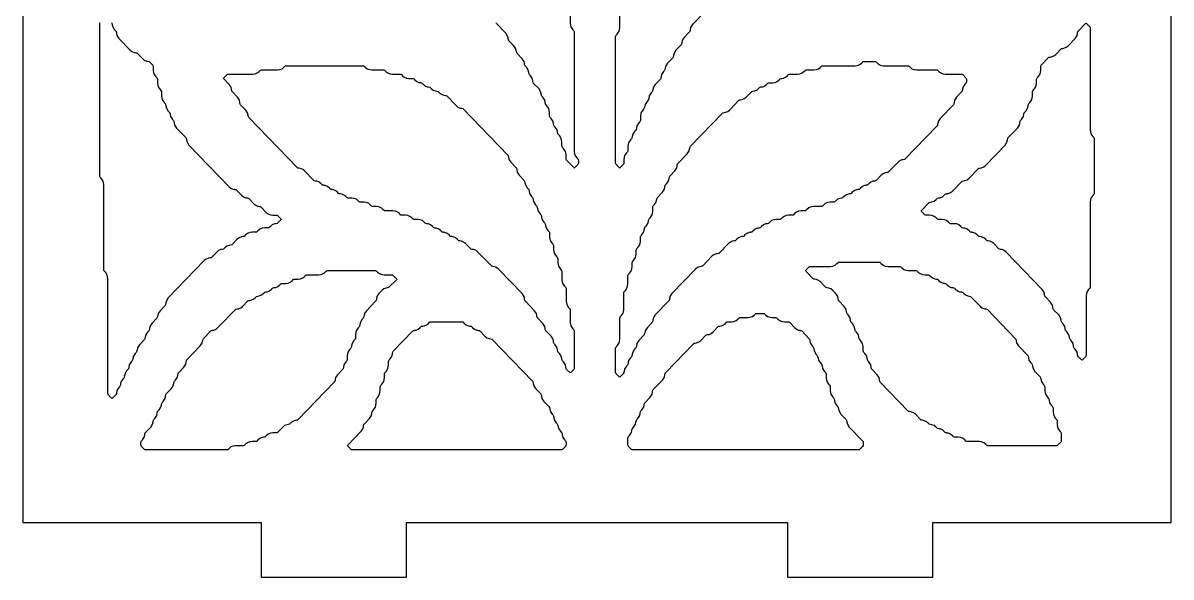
# Model space of a CAD drawing. Header units: millimetres. Extents: x 0 to 63, y 0 to 126.
# Drawn here: x 0 to 63.3, y 0 to 30.5 of the extents above; entities that cross this region are included whole.
import ezdxf

# ---------------------------------------------------------------- set-up
doc = ezdxf.new("R2010")
doc.units = ezdxf.units.MM
doc.layers.add('CUT', color=1, linetype='Continuous')

msp = doc.modelspace()

# ---------------------------------------------------------------- linework, layer by layer
at = {"layer": 'CUT'}
for points in [[(50.134, 3), (63.2679, 3), (63.2679, 123), (50.134, 123), (50.134, 126), (42.134, 126), (42.134, 123), (21.134, 123), (21.134, 126), (13.134, 126), (13.134, 123), (0, 123), (0, 3), (13.134, 3), (13.134, 0), (21.134, 0), (21.134, 3), (42.134, 3), (42.134, 0), (50.134, 0)], [(50.0096, 20.6515), (50.0092, 20.6539), (50.0904, 20.6648), (50.2131, 20.7169), (50.3178, 20.7996), (50.3745, 20.8583), (50.3996, 20.8781), (50.4644, 20.8868), (50.4641, 20.8892), (50.5453, 20.9001), (50.668, 20.9522), (50.7726, 21.0349), (50.8294, 21.0936), (50.8545, 21.1134), (50.9193, 21.1221), (50.919, 21.1245), (51.0001, 21.1354), (51.1229, 21.1875), (51.2275, 21.2701), (51.7392, 21.7995), (51.7642, 21.8193), (51.8291, 21.828), (51.8288, 21.8304), (51.9099, 21.8413), (52.0327, 21.8934), (52.1373, 21.976), (52.6489, 22.5053), (52.674, 22.5252), (52.7389, 22.5339), (52.7385, 22.5363), (52.8197, 22.5472), (52.9424, 22.5993), (53.047, 22.6819), (54.1238, 23.7958), (54.2278, 23.9559), (54.2523, 24.0816), (54.2551, 24.081), (54.273, 24.173), (54.2977, 24.2111), (54.8061, 24.737), (54.9101, 24.8971), (54.9346, 25.0227), (54.9374, 25.0222), (54.9553, 25.1141), (54.9801, 25.1523), (55.0335, 25.2076), (55.1376, 25.3677), (55.162, 25.4933), (55.1648, 25.4928), (55.1827, 25.5847), (55.2075, 25.6229), (55.261, 25.6782), (55.365, 25.8383), (55.3895, 25.9639), (55.3923, 25.9634), (55.4102, 26.0553), (55.4349, 26.0935), (55.4884, 26.1488), (55.5925, 26.3089), (55.6289, 26.4963), (55.6289, 26.7165), (55.6376, 26.7612), (55.6624, 26.7993), (55.7158, 26.8547), (55.8199, 27.0147), (55.8563, 27.2022), (55.8563, 27.4224), (55.865, 27.4671), (55.8898, 27.5052), (55.9433, 27.5605), (56.0473, 27.7206), (56.0838, 27.908), (56.0838, 28.1283), (56.0925, 28.173), (56.1173, 28.2111), (56.5154, 28.623), (56.5405, 28.6428), (56.6053, 28.6515), (56.605, 28.6539), (56.6862, 28.6648), (56.8089, 28.7169), (56.9135, 28.7996), (57.1977, 29.0936), (57.2228, 29.1134), (57.2877, 29.1221), (57.2873, 29.1245), (57.3685, 29.1354), (57.4912, 29.1875), (57.5958, 29.2701), (57.9903, 29.6782), (58.0943, 29.8383), (58.1187, 29.9639), (58.1216, 29.9634), (58.1394, 30.0553), (58.1642, 30.0935), (58.5577, 30.5005), (58.5856, 30.5214), (58.6136, 30.5005), (58.7796, 30.3288), (58.8044, 30.2906), (58.8131, 30.2459), (58.8131, 24.6139), (58.8495, 24.4265), (58.9536, 24.2664), (59.007, 24.2111), (59.0318, 24.173), (59.0405, 24.1283), (59.0405, 21.1658), (59.0318, 21.1212), (59.007, 21.083), (58.9536, 21.0277), (58.8495, 20.8676), (58.8131, 20.6802), (58.8131, 15.9894), (58.8044, 15.9447), (58.7796, 15.9065), (58.7261, 15.8512), (58.6221, 15.6911), (58.5856, 15.5037), (58.5856, 12.2246), (58.5769, 12.18), (58.5521, 12.1418), (58.3861, 11.9701), (58.3582, 11.9492), (58.3302, 11.9701), (58.1642, 12.1418), (58.1394, 12.18), (58.1216, 12.2719), (58.1187, 12.2714), (58.0943, 12.397), (57.9903, 12.5571), (57.9368, 12.6124), (57.912, 12.6506), (57.8941, 12.7425), (57.8913, 12.742), (57.8669, 12.8676), (57.7628, 13.0277), (57.7094, 13.083), (57.6846, 13.1212), (57.6667, 13.2131), (57.6639, 13.2126), (57.6394, 13.3382), (57.5354, 13.4983), (57.4819, 13.5536), (57.4571, 13.5917), (57.4392, 13.6837), (57.4364, 13.6832), (57.412, 13.8088), (57.3079, 13.9689), (57.2545, 14.0242), (57.2297, 14.0623), (57.2118, 14.1543), (57.209, 14.1537), (57.1845, 14.2794), (57.0805, 14.4395), (56.7996, 14.7301), (56.7748, 14.7682), (56.7569, 14.8602), (56.7541, 14.8596), (56.7297, 14.9853), (56.6256, 15.1453), (56.3447, 15.436), (56.3199, 15.4741), (56.302, 15.5661), (56.2992, 15.5655), (56.2748, 15.6911), (56.1707, 15.8512), (54.1842, 17.9063), (54.0796, 17.989), (53.9569, 18.041), (53.8757, 18.052), (53.8761, 18.0544), (53.8112, 18.0631), (53.7861, 18.0829), (53.5019, 18.3769), (53.3973, 18.4596), (53.2746, 18.5116), (53.1934, 18.5226), (53.1937, 18.5249), (53.1289, 18.5337), (53.1038, 18.5535), (53.047, 18.6122), (52.9424, 18.6949), (52.8197, 18.7469), (52.7385, 18.7578), (52.7389, 18.7602), (52.674, 18.769), (52.6489, 18.7888), (52.5922, 18.8475), (52.4875, 18.9302), (52.3648, 18.9822), (52.2836, 18.9931), (52.284, 18.9955), (52.2191, 19.0043), (52.194, 19.0241), (52.1373, 19.0828), (52.0327, 19.1655), (51.9099, 19.2175), (51.8288, 19.2284), (51.8291, 19.2308), (51.7642, 19.2396), (51.7392, 19.2594), (51.6824, 19.3181), (51.5778, 19.4007), (51.455, 19.4528), (51.3229, 19.4706), (51.1136, 19.4706), (51.0819, 19.4748), (51.0568, 19.4947), (51.0001, 19.5534), (50.8955, 19.636), (50.7727, 19.6881), (50.6406, 19.7059), (50.4313, 19.7059), (50.3996, 19.7101), (50.3745, 19.73), (50.3178, 19.7887), (50.2131, 19.8713), (50.0904, 19.9234), (49.9582, 19.9412), (49.7489, 19.9412), (49.7173, 19.9454), (49.6922, 19.9653), (49.5148, 20.1488), (49.4952, 20.1765), (49.5148, 20.2042), (49.9196, 20.623), (49.9447, 20.6428)], [(11.3116, 27.7059), (12.6581, 27.7059), (12.7902, 27.7237), (12.913, 27.7757), (13.0176, 27.8584), (13.0743, 27.9171), (13.0994, 27.9369), (13.1311, 27.9412), (14.0227, 27.9412), (14.1548, 27.959), (14.2776, 28.011), (14.3822, 28.0937), (14.439, 28.1524), (14.4641, 28.1722), (14.4957, 28.1765), (18.7501, 28.1765), (18.7818, 28.1722), (18.8069, 28.1524), (18.8636, 28.0937), (18.9683, 28.011), (19.091, 27.959), (19.2231, 27.9412), (19.8873, 27.9412), (19.919, 27.9369), (19.9441, 27.9171), (20.0008, 27.8584), (20.1055, 27.7757), (20.2282, 27.7237), (20.3603, 27.7059), (20.7971, 27.7059), (20.8288, 27.7016), (20.8538, 27.6818), (20.9106, 27.6231), (21.0152, 27.5404), (21.138, 27.4884), (21.2701, 27.4706), (21.4794, 27.4706), (21.5111, 27.4663), (21.5362, 27.4465), (21.5929, 27.3878), (21.6975, 27.3051), (21.8203, 27.2531), (21.9014, 27.2422), (21.9011, 27.2398), (21.966, 27.231), (21.991, 27.2112), (22.0478, 27.1525), (22.1524, 27.0698), (22.2752, 27.0178), (22.3563, 27.0069), (22.356, 27.0045), (22.4208, 26.9957), (22.4459, 26.9759), (22.5027, 26.9172), (22.6073, 26.8345), (22.73, 26.7825), (22.8112, 26.7716), (22.8109, 26.7692), (22.8757, 26.7604), (22.9008, 26.7406), (22.9576, 26.6819), (23.0622, 26.5993), (23.1849, 26.5472), (23.2661, 26.5363), (23.2657, 26.5339), (23.3306, 26.5252), (23.3557, 26.5053), (23.8673, 25.976), (23.9719, 25.8934), (24.0947, 25.8413), (24.1758, 25.8304), (24.1755, 25.828), (24.2404, 25.8193), (24.2654, 25.7995), (26.7105, 23.2699), (26.7353, 23.2318), (26.7532, 23.1398), (26.756, 23.1404), (26.7805, 23.0147), (26.8845, 22.8547), (27.1654, 22.564), (27.1902, 22.5259), (27.2081, 22.4339), (27.2109, 22.4345), (27.2353, 22.3089), (27.3394, 22.1488), (27.6203, 21.8582), (27.6451, 21.82), (27.663, 21.7281), (27.6658, 21.7286), (27.6902, 21.603), (27.7943, 21.4429), (27.8477, 21.3876), (27.8725, 21.3494), (27.8904, 21.2575), (27.8932, 21.258), (27.9177, 21.1324), (28.0217, 20.9723), (28.0752, 20.917), (28.1, 20.8788), (28.1179, 20.7869), (28.1207, 20.7874), (28.1451, 20.6618), (28.2492, 20.5017), (28.3026, 20.4464), (28.3274, 20.4083), (28.3453, 20.3163), (28.3481, 20.3168), (28.3725, 20.1912), (28.4766, 20.0311), (28.5301, 19.9758), (28.5548, 19.9377), (28.5727, 19.8457), (28.5755, 19.8463), (28.6, 19.7206), (28.704, 19.5605), (28.7575, 19.5052), (28.7823, 19.4671), (28.8002, 19.3751), (28.803, 19.3757), (28.8274, 19.25), (28.9315, 19.0899), (28.9849, 19.0346), (29.0097, 18.9965), (29.0184, 18.9518), (29.0184, 18.7316), (29.0549, 18.5442), (29.1589, 18.3841), (29.2124, 18.3288), (29.2372, 18.2906), (29.2459, 18.2459), (29.2459, 18.0257), (29.2823, 17.8383), (29.3864, 17.6782), (29.4398, 17.6229), (29.4646, 17.5847), (29.4733, 17.5401), (29.4733, 17.3198), (29.5097, 17.1324), (29.6138, 16.9723), (29.6673, 16.917), (29.692, 16.8788), (29.7007, 16.8342), (29.7007, 16.3786), (29.7372, 16.1912), (29.8412, 16.0311), (29.8947, 15.9758), (29.9195, 15.9377), (29.9282, 15.893), (29.9282, 15.2022), (29.9646, 15.0147), (30.0687, 14.8547), (30.1221, 14.7993), (30.1469, 14.7612), (30.1556, 14.7165), (30.1556, 14.0257), (30.1921, 13.8383), (30.2961, 13.6782), (30.3496, 13.6229), (30.3744, 13.5847), (30.3831, 13.5401), (30.3831, 11.5188), (30.3744, 11.4741), (30.3496, 11.436), (30.1836, 11.2642), (30.1556, 11.2433), (30.1277, 11.2642), (29.9617, 11.436), (29.9369, 11.4741), (29.919, 11.5661), (29.9162, 11.5655), (29.8917, 11.6911), (29.7877, 11.8512), (29.7342, 11.9065), (29.7094, 11.9447), (29.6915, 12.0366), (29.6887, 12.0361), (29.6643, 12.1617), (29.5602, 12.3218), (29.5068, 12.3771), (29.482, 12.4153), (29.4641, 12.5072), (29.4613, 12.5067), (29.4368, 12.6323), (29.3328, 12.7924), (29.2793, 12.8477), (29.2545, 12.8859), (29.2367, 12.9778), (29.2338, 12.9773), (29.2094, 13.1029), (29.1054, 13.263), (28.8245, 13.5536), (28.7997, 13.5917), (28.7818, 13.6837), (28.779, 13.6832), (28.7545, 13.8088), (28.6505, 13.9689), (28.3696, 14.2595), (28.3448, 14.2976), (28.3269, 14.3896), (28.3241, 14.389), (28.2996, 14.5147), (28.1956, 14.6748), (27.6873, 15.2007), (27.6625, 15.2388), (27.6446, 15.3308), (27.6418, 15.3302), (27.6173, 15.4558), (27.5133, 15.6159), (26.2091, 16.9651), (26.1045, 17.0478), (25.9817, 17.0999), (25.9006, 17.1108), (25.9009, 17.1132), (25.8361, 17.1219), (25.811, 17.1417), (25.0719, 17.9063), (24.9673, 17.989), (24.8445, 18.041), (24.7634, 18.052), (24.7637, 18.0544), (24.6989, 18.0631), (24.6738, 18.0829), (24.3896, 18.3769), (24.285, 18.4596), (24.1622, 18.5116), (24.0811, 18.5226), (24.0814, 18.5249), (24.0165, 18.5337), (23.9915, 18.5535), (23.9347, 18.6122), (23.8301, 18.6949), (23.7073, 18.7469), (23.6262, 18.7578), (23.6265, 18.7602), (23.5617, 18.769), (23.5366, 18.7888), (23.4798, 18.8475), (23.3752, 18.9302), (23.2525, 18.9822), (23.1713, 18.9931), (23.1716, 18.9955), (23.1068, 19.0043), (23.0817, 19.0241), (23.0249, 19.0828), (22.9203, 19.1655), (22.7976, 19.2175), (22.7164, 19.2284), (22.7168, 19.2308), (22.6519, 19.2396), (22.6268, 19.2594), (22.5701, 19.3181), (22.4654, 19.4007), (22.3427, 19.4528), (22.2616, 19.4637), (22.2619, 19.4661), (22.197, 19.4748), (22.1719, 19.4947), (22.1152, 19.5534), (22.0106, 19.636), (21.8878, 19.6881), (21.7557, 19.7059), (21.5464, 19.7059), (21.5147, 19.7101), (21.4896, 19.73), (21.4329, 19.7887), (21.3282, 19.8713), (21.2055, 19.9234), (21.0734, 19.9412), (20.8641, 19.9412), (20.8324, 19.9454), (20.8073, 19.9653), (20.7505, 20.024), (20.6459, 20.1066), (20.5232, 20.1587), (20.391, 20.1765), (19.9543, 20.1765), (19.9226, 20.1807), (19.8975, 20.2005), (19.8408, 20.2593), (19.7362, 20.3419), (19.6134, 20.394), (19.4813, 20.4118), (19.272, 20.4118), (19.2403, 20.416), (19.2152, 20.4358), (19.1585, 20.4946), (19.0538, 20.5772), (18.9311, 20.6293), (18.799, 20.6471), (18.5896, 20.6471), (18.558, 20.6513), (18.5329, 20.6711), (18.4761, 20.7299), (18.3715, 20.8125), (18.2488, 20.8646), (18.1166, 20.8824), (17.9073, 20.8824), (17.8757, 20.8866), (17.8506, 20.9064), (17.7938, 20.9651), (17.6892, 21.0478), (17.5665, 21.0999), (17.4853, 21.1108), (17.4856, 21.1132), (17.4208, 21.1219), (17.3957, 21.1417), (17.3389, 21.2004), (17.2343, 21.2831), (17.1116, 21.3352), (17.0304, 21.3461), (17.0308, 21.3485), (16.9659, 21.3572), (16.9408, 21.377), (16.8841, 21.4357), (16.7794, 21.5184), (16.6567, 21.5705), (16.5755, 21.5814), (16.5759, 21.5838), (16.511, 21.5925), (16.4859, 21.6123), (16.4292, 21.671), (16.3246, 21.7537), (16.2018, 21.8058), (16.1207, 21.8167), (16.121, 21.8191), (16.0561, 21.8278), (16.0311, 21.8476), (15.5194, 22.3769), (15.4148, 22.4596), (15.2921, 22.5116), (15.2109, 22.5226), (15.2112, 22.5249), (15.1464, 22.5337), (15.1213, 22.5535), (12.4488, 25.3183), (12.424, 25.3565), (12.4061, 25.4484), (12.4033, 25.4479), (12.3788, 25.5735), (12.2748, 25.7336), (11.9939, 26.0242), (11.9691, 26.0623), (11.9512, 26.1543), (11.9484, 26.1537), (11.924, 26.2794), (11.8199, 26.4395), (11.539, 26.7301), (11.5142, 26.7682), (11.4963, 26.8602), (11.4935, 26.8596), (11.4691, 26.9853), (11.365, 27.1453), (11.0774, 27.4429), (11.0579, 27.4706), (11.0774, 27.4983), (11.2548, 27.6818), (11.2799, 27.7016)], [(32.6575, 11.2835), (32.6575, 12.5989), (32.6661, 12.6435), (32.6909, 12.6817), (32.7444, 12.737), (32.8484, 12.8971), (32.8849, 13.0845), (32.8849, 14.2459), (32.8936, 14.2906), (32.9184, 14.3288), (32.9718, 14.3841), (33.0759, 14.5442), (33.1123, 14.7316), (33.1123, 15.6577), (33.121, 15.7024), (33.1458, 15.7405), (33.1993, 15.7958), (33.3033, 15.9559), (33.3398, 16.1433), (33.3398, 16.5989), (33.3485, 16.6435), (33.3733, 16.6817), (33.4267, 16.737), (33.5308, 16.8971), (33.5672, 17.0845), (33.5672, 17.3048), (33.5759, 17.3494), (33.6007, 17.3876), (33.6542, 17.4429), (33.7582, 17.603), (33.7947, 17.7904), (33.7947, 18.0106), (33.8033, 18.0553), (33.8281, 18.0935), (33.8816, 18.1488), (33.9856, 18.3089), (34.0221, 18.4963), (34.0221, 18.7165), (34.0308, 18.7612), (34.0556, 18.7993), (34.109, 18.8547), (34.2131, 19.0147), (34.2375, 19.1404), (34.2403, 19.1398), (34.2582, 19.2318), (34.283, 19.2699), (34.3365, 19.3252), (34.4405, 19.4853), (34.465, 19.611), (34.4678, 19.6104), (34.4857, 19.7024), (34.5105, 19.7405), (34.5639, 19.7958), (34.668, 19.9559), (34.7044, 20.1433), (34.7044, 20.3636), (34.7131, 20.4083), (34.7379, 20.4464), (34.7914, 20.5017), (34.8954, 20.6618), (34.9198, 20.7874), (34.9227, 20.7869), (34.9405, 20.8788), (34.9653, 20.917), (35.2462, 21.2076), (35.3503, 21.3677), (35.3747, 21.4933), (35.3775, 21.4928), (35.3954, 21.5847), (35.4202, 21.6229), (35.4737, 21.6782), (35.5777, 21.8383), (35.6022, 21.9639), (35.605, 21.9634), (35.6229, 22.0553), (35.6477, 22.0935), (35.9286, 22.3841), (36.0326, 22.5442), (36.057, 22.6698), (36.0599, 22.6692), (36.0777, 22.7612), (36.1025, 22.7993), (36.6109, 23.3252), (36.7149, 23.4853), (36.7394, 23.611), (36.7422, 23.6104), (36.7601, 23.7024), (36.7849, 23.7405), (38.5476, 25.5642), (38.5727, 25.584), (38.6376, 25.5927), (38.6372, 25.5951), (38.7184, 25.606), (38.8411, 25.6581), (38.9457, 25.7407), (39.4574, 26.27), (39.4825, 26.2899), (39.5473, 26.2986), (39.547, 26.301), (39.6281, 26.3119), (39.7509, 26.364), (39.8555, 26.4466), (40.1397, 26.7406), (40.1648, 26.7604), (40.2296, 26.7692), (40.2293, 26.7716), (40.3105, 26.7825), (40.4332, 26.8345), (40.5378, 26.9172), (40.5946, 26.9759), (40.6197, 26.9957), (40.6845, 27.0045), (40.6842, 27.0069), (40.7653, 27.0178), (40.8881, 27.0698), (40.9927, 27.1525), (41.0495, 27.2112), (41.0745, 27.231), (41.1062, 27.2353), (41.3155, 27.2353), (41.4477, 27.2531), (41.5704, 27.3051), (41.675, 27.3878), (41.7318, 27.4465), (41.7569, 27.4663), (41.8217, 27.4751), (41.8214, 27.4774), (41.9025, 27.4884), (42.0253, 27.5404), (42.1299, 27.6231), (42.1867, 27.6818), (42.2117, 27.7016), (42.2434, 27.7059), (42.6802, 27.7059), (42.8123, 27.7237), (42.935, 27.7757), (43.0397, 27.8584), (43.0964, 27.9171), (43.1215, 27.9369), (43.1532, 27.9412), (43.5899, 27.9412), (43.7221, 27.959), (43.8448, 28.011), (43.9494, 28.0937), (44.0062, 28.1524), (44.0313, 28.1722), (44.0629, 28.1765), (45.8643, 28.1765), (45.9965, 28.1942), (46.1192, 28.2463), (46.2238, 28.329), (46.2806, 28.3877), (46.3057, 28.4075), (46.3373, 28.4118), (46.9527, 28.4118), (46.9844, 28.4075), (47.0095, 28.3877), (47.0662, 28.329), (47.1708, 28.2463), (47.2936, 28.1942), (47.4257, 28.1765), (48.7722, 28.1765), (48.8039, 28.1722), (48.829, 28.1524), (48.8857, 28.0937), (48.9904, 28.011), (49.1131, 27.959), (49.2452, 27.9412), (50.3643, 27.9412), (50.396, 27.9369), (50.4211, 27.9171), (50.4778, 27.8584), (50.5824, 27.7757), (50.7052, 27.7237), (50.8373, 27.7059), (51.7289, 27.7059), (51.7606, 27.7016), (51.7857, 27.6818), (51.9564, 27.5052), (51.9812, 27.4671), (51.9899, 27.4224), (51.9899, 27.2835), (51.9812, 27.2388), (51.9564, 27.2007), (51.9029, 27.1453), (51.7989, 26.9853), (51.7744, 26.8596), (51.7716, 26.8602), (51.7537, 26.7682), (51.7289, 26.7301), (51.448, 26.4395), (51.344, 26.2794), (51.3196, 26.1537), (51.3167, 26.1543), (51.2989, 26.0623), (51.2741, 26.0242), (50.5383, 25.263), (50.4342, 25.1029), (50.4098, 24.9773), (50.407, 24.9778), (50.3891, 24.8859), (50.3643, 24.8477), (48.6015, 23.0241), (48.5765, 23.0043), (48.5116, 22.9955), (48.5119, 22.9931), (48.4308, 22.9822), (48.308, 22.9302), (48.2034, 22.8475), (47.6918, 22.3182), (47.6667, 22.2984), (47.6018, 22.2897), (47.6022, 22.2873), (47.521, 22.2763), (47.3983, 22.2243), (47.2937, 22.1416), (47.0095, 21.8476), (46.9844, 21.8278), (46.9195, 21.8191), (46.9198, 21.8167), (46.8387, 21.8058), (46.716, 21.7537), (46.6113, 21.671), (46.5546, 21.6123), (46.5295, 21.5925), (46.4646, 21.5838), (46.465, 21.5814), (46.3838, 21.5705), (46.2611, 21.5184), (46.1565, 21.4357), (46.0997, 21.377), (46.0746, 21.3572), (46.0098, 21.3485), (46.0101, 21.3461), (45.9289, 21.3352), (45.8062, 21.2831), (45.7016, 21.2004), (45.6448, 21.1417), (45.6197, 21.1219), (45.5549, 21.1132), (45.5552, 21.1108), (45.4741, 21.0999), (45.3513, 21.0478), (45.2467, 20.9651), (45.1899, 20.9064), (45.1649, 20.8866), (45.1, 20.8779), (45.1003, 20.8755), (45.0192, 20.8646), (44.8964, 20.8125), (44.7918, 20.7299), (44.7351, 20.6711), (44.71, 20.6513), (44.6783, 20.6471), (44.469, 20.6471), (44.3369, 20.6293), (44.2141, 20.5772), (44.1095, 20.4946), (44.0527, 20.4358), (44.0277, 20.416), (43.996, 20.4118), (43.5592, 20.4118), (43.4271, 20.394), (43.3044, 20.3419), (43.1997, 20.2593), (43.143, 20.2005), (43.1179, 20.1807), (43.0862, 20.1765), (42.8769, 20.1765), (42.7448, 20.1587), (42.622, 20.1066), (42.5174, 20.024), (42.4607, 19.9653), (42.4356, 19.9454), (42.4039, 19.9412), (42.1946, 19.9412), (42.0625, 19.9234), (41.9397, 19.8713), (41.8351, 19.7887), (41.7783, 19.73), (41.7533, 19.7101), (41.7216, 19.7059), (41.5123, 19.7059), (41.3801, 19.6881), (41.2574, 19.636), (41.1528, 19.5534), (41.096, 19.4947), (41.0709, 19.4748), (41.0061, 19.4661), (41.0064, 19.4637), (40.9253, 19.4528), (40.8025, 19.4007), (40.6979, 19.3181), (40.6411, 19.2594), (40.6161, 19.2396), (40.5512, 19.2308), (40.5515, 19.2284), (40.4704, 19.2175), (40.3476, 19.1655), (40.243, 19.0828), (40.1862, 19.0241), (40.1612, 19.0043), (40.0963, 18.9955), (40.0966, 18.9931), (40.0155, 18.9822), (39.8928, 18.9302), (39.7881, 18.8475), (39.7314, 18.7888), (39.7063, 18.769), (39.6414, 18.7602), (39.6418, 18.7578), (39.5606, 18.7469), (39.4379, 18.6949), (39.3333, 18.6122), (39.2765, 18.5535), (39.2514, 18.5337), (39.1866, 18.5249), (39.1869, 18.5226), (39.1057, 18.5116), (38.983, 18.4596), (38.8784, 18.3769), (38.3667, 17.8476), (38.3417, 17.8278), (38.2768, 17.8191), (38.2771, 17.8167), (38.196, 17.8058), (38.0732, 17.7537), (37.9686, 17.671), (37.457, 17.1417), (37.4319, 17.1219), (37.367, 17.1132), (37.3674, 17.1108), (37.2862, 17.0999), (37.1635, 17.0478), (37.0589, 16.9651), (35.7547, 15.6159), (35.6506, 15.4558), (35.6262, 15.3302), (35.6234, 15.3308), (35.6055, 15.2388), (35.5807, 15.2007), (34.8449, 14.4395), (34.7409, 14.2794), (34.7164, 14.1537), (34.7136, 14.1543), (34.6957, 14.0623), (34.6709, 14.0242), (34.39, 13.7336), (34.286, 13.5735), (34.2616, 13.4479), (34.2587, 13.4484), (34.2408, 13.3565), (34.2161, 13.3183), (33.9352, 13.0277), (33.8311, 12.8676), (33.8067, 12.742), (33.8039, 12.7425), (33.786, 12.6506), (33.7612, 12.6124), (33.7077, 12.5571), (33.6037, 12.397), (33.5792, 12.2714), (33.5764, 12.2719), (33.5585, 12.18), (33.5337, 12.1418), (33.4803, 12.0865), (33.3762, 11.9264), (33.3518, 11.8008), (33.349, 11.8013), (33.3311, 11.7094), (33.3063, 11.6712), (33.2528, 11.6159), (33.1488, 11.4558), (33.1244, 11.3302), (33.1215, 11.3308), (33.1036, 11.2388), (33.0789, 11.2007), (32.9128, 11.0289), (32.8849, 11.008), (32.857, 11.0289), (32.6909, 11.2007), (32.6661, 11.2388)], [(43.3806, 17.1176), (44.4997, 17.1176), (44.6318, 17.1354), (44.7546, 17.1875), (44.8592, 17.2701), (44.916, 17.3289), (44.941, 17.3487), (44.9727, 17.3529), (47.1801, 17.3529), (47.2118, 17.3487), (47.2369, 17.3289), (47.2937, 17.2701), (47.3983, 17.1875), (47.521, 17.1354), (47.6532, 17.1176), (48.3173, 17.1176), (48.349, 17.1134), (48.3741, 17.0936), (48.4309, 17.0349), (48.5355, 16.9522), (48.6582, 16.9001), (48.7904, 16.8824), (49.2271, 16.8824), (49.2588, 16.8781), (49.2839, 16.8583), (49.3406, 16.7996), (49.4452, 16.7169), (49.568, 16.6648), (49.7001, 16.6471), (49.9094, 16.6471), (49.9411, 16.6428), (49.9662, 16.623), (50.0229, 16.5643), (50.1276, 16.4816), (50.2503, 16.4295), (50.3314, 16.4186), (50.3311, 16.4162), (50.396, 16.4075), (50.4211, 16.3877), (50.4778, 16.329), (50.5824, 16.2463), (50.7052, 16.1942), (50.7863, 16.1833), (50.786, 16.1809), (50.8509, 16.1722), (50.8759, 16.1524), (50.9327, 16.0937), (51.0373, 16.011), (51.1601, 15.959), (51.2412, 15.948), (51.2409, 15.9456), (51.3057, 15.9369), (51.3308, 15.9171), (51.3876, 15.8584), (51.4922, 15.7757), (51.6149, 15.7237), (51.6961, 15.7127), (51.6958, 15.7103), (51.7606, 15.7016), (51.7857, 15.6818), (51.8425, 15.6231), (51.9471, 15.5404), (52.0698, 15.4884), (52.151, 15.4774), (52.1506, 15.4751), (52.2155, 15.4663), (52.2406, 15.4465), (52.7522, 14.9172), (52.8568, 14.8345), (52.9796, 14.7825), (53.0607, 14.7716), (53.0604, 14.7692), (53.1253, 14.7604), (53.1503, 14.7406), (54.6857, 13.1523), (54.7105, 13.1141), (54.7283, 13.0222), (54.7312, 13.0227), (54.7556, 12.8971), (54.8596, 12.737), (55.368, 12.2111), (55.3928, 12.173), (55.4107, 12.081), (55.4135, 12.0816), (55.4379, 11.9559), (55.542, 11.7958), (55.5954, 11.7405), (55.6202, 11.7024), (55.6381, 11.6104), (55.6409, 11.611), (55.6654, 11.4853), (55.7694, 11.3252), (56.0503, 11.0346), (56.0751, 10.9965), (56.093, 10.9045), (56.0958, 10.9051), (56.1202, 10.7794), (56.2243, 10.6194), (56.2777, 10.564), (56.3025, 10.5259), (56.3112, 10.4812), (56.3112, 10.261), (56.3477, 10.0736), (56.4517, 9.9135), (56.5052, 9.8582), (56.53, 9.82), (56.5479, 9.7281), (56.5507, 9.7286), (56.5751, 9.603), (56.6792, 9.4429), (56.7326, 9.3876), (56.7574, 9.3494), (56.7661, 9.3048), (56.7661, 9.0845), (56.8026, 8.8971), (56.9066, 8.737), (56.9601, 8.6817), (56.9849, 8.6435), (56.9935, 8.5989), (56.9935, 8.3786), (57.03, 8.1912), (57.134, 8.0311), (57.1875, 7.9758), (57.2123, 7.9377), (57.221, 7.893), (57.221, 7.5188), (57.2123, 7.4741), (57.1875, 7.436), (57.0168, 7.2594), (56.9917, 7.2396), (56.9601, 7.2353), (53.1605, 7.2353), (53.1289, 7.2396), (53.1038, 7.2594), (53.047, 7.3181), (52.9424, 7.4007), (52.8197, 7.4528), (52.6875, 7.4706), (52.0233, 7.4706), (51.9917, 7.4748), (51.9666, 7.4947), (51.9098, 7.5534), (51.8052, 7.636), (51.6825, 7.6881), (51.5503, 7.7059), (51.341, 7.7059), (51.3094, 7.7101), (51.2843, 7.73), (51.2275, 7.7887), (51.1229, 7.8713), (51.0001, 7.9234), (50.919, 7.9343), (50.9193, 7.9367), (50.8545, 7.9454), (50.8294, 7.9653), (50.7726, 8.024), (50.668, 8.1066), (50.5453, 8.1587), (50.4641, 8.1696), (50.4644, 8.172), (50.3996, 8.1807), (50.3745, 8.2005), (50.3178, 8.2593), (50.2131, 8.3419), (50.0904, 8.394), (50.0092, 8.4049), (50.0096, 8.4073), (49.9447, 8.416), (49.9196, 8.4358), (49.8629, 8.4946), (49.7583, 8.5772), (49.6355, 8.6293), (49.5544, 8.6402), (49.5547, 8.6426), (49.4898, 8.6513), (49.4648, 8.6711), (49.1806, 8.9651), (49.0759, 9.0478), (48.9532, 9.0999), (48.872, 9.1108), (48.8724, 9.1132), (48.8075, 9.1219), (48.7824, 9.1417), (47.2471, 10.7301), (47.2223, 10.7682), (47.2044, 10.8602), (47.2016, 10.8596), (47.1772, 10.9853), (47.0731, 11.1453), (46.7922, 11.436), (46.7674, 11.4741), (46.7495, 11.5661), (46.7467, 11.5655), (46.7223, 11.6911), (46.6182, 11.8512), (46.5648, 11.9065), (46.54, 11.9447), (46.5221, 12.0366), (46.5193, 12.0361), (46.4948, 12.1617), (46.3908, 12.3218), (46.3373, 12.3771), (46.3125, 12.4153), (46.3039, 12.4599), (46.3039, 12.6802), (46.2674, 12.8676), (46.1634, 13.0277), (46.1099, 13.083), (46.0851, 13.1212), (46.0672, 13.2131), (46.0644, 13.2126), (46.04, 13.3382), (45.9359, 13.4983), (45.8825, 13.5536), (45.8577, 13.5917), (45.8398, 13.6837), (45.837, 13.6832), (45.8125, 13.8088), (45.7085, 13.9689), (45.655, 14.0242), (45.6302, 14.0623), (45.6123, 14.1543), (45.6095, 14.1537), (45.5851, 14.2794), (45.481, 14.4395), (45.4276, 14.4948), (45.4028, 14.5329), (45.3849, 14.6249), (45.3821, 14.6243), (45.3576, 14.75), (45.2536, 14.9101), (44.9727, 15.2007), (44.9479, 15.2388), (44.93, 15.3308), (44.9272, 15.3302), (44.9028, 15.4558), (44.7987, 15.6159), (44.6317, 15.7887), (44.5271, 15.8713), (44.4044, 15.9234), (44.3232, 15.9343), (44.3236, 15.9367), (44.2587, 15.9454), (44.2336, 15.9653), (43.9494, 16.2593), (43.8448, 16.3419), (43.7221, 16.394), (43.6409, 16.4049), (43.6412, 16.4073), (43.5764, 16.416), (43.5513, 16.4358), (43.1465, 16.8547), (43.1269, 16.8824), (43.1465, 16.91), (43.3239, 17.0936), (43.3489, 17.1134)], [(7.0437, 8.2664), (7.1477, 8.4265), (7.1721, 8.5521), (7.175, 8.5516), (7.1928, 8.6435), (7.2176, 8.6817), (7.2711, 8.737), (7.3751, 8.8971), (7.3996, 9.0227), (7.4024, 9.0222), (7.4203, 9.1141), (7.4451, 9.1523), (7.4985, 9.2076), (7.6026, 9.3677), (7.627, 9.4933), (7.6298, 9.4928), (7.6477, 9.5847), (7.6725, 9.6229), (7.726, 9.6782), (7.83, 9.8383), (7.8545, 9.9639), (7.8573, 9.9634), (7.8752, 10.0553), (7.9, 10.0935), (8.1809, 10.3841), (8.2849, 10.5442), (8.3093, 10.6698), (8.3122, 10.6692), (8.33, 10.7612), (8.3548, 10.7993), (8.4083, 10.8547), (8.5123, 11.0147), (8.5368, 11.1404), (8.5396, 11.1398), (8.5575, 11.2318), (8.5823, 11.2699), (8.8632, 11.5605), (8.9672, 11.7206), (8.9917, 11.8463), (8.9945, 11.8457), (9.0124, 11.9377), (9.0372, 11.9758), (9.7729, 12.737), (9.877, 12.8971), (9.9014, 13.0227), (9.9042, 13.0222), (9.9221, 13.1141), (9.9469, 13.1523), (10.3451, 13.5642), (10.3701, 13.584), (10.435, 13.5927), (10.4347, 13.5951), (10.5158, 13.606), (10.6386, 13.6581), (10.7432, 13.7407), (11.7097, 14.7406), (11.7348, 14.7604), (11.7996, 14.7692), (11.7993, 14.7716), (11.8804, 14.7825), (12.0032, 14.8345), (12.1078, 14.9172), (12.392, 15.2112), (12.4171, 15.231), (12.4819, 15.2398), (12.4816, 15.2422), (12.5628, 15.2531), (12.6855, 15.3051), (12.7901, 15.3878), (12.8469, 15.4465), (12.872, 15.4663), (12.9368, 15.4751), (12.9365, 15.4774), (13.0176, 15.4884), (13.1404, 15.5404), (13.245, 15.6231), (13.3018, 15.6818), (13.3269, 15.7016), (13.3917, 15.7103), (13.3914, 15.7127), (13.4725, 15.7237), (13.5953, 15.7757), (13.6999, 15.8584), (13.7567, 15.9171), (13.7817, 15.9369), (13.8466, 15.9456), (13.8463, 15.948), (13.9274, 15.959), (14.0502, 16.011), (14.1548, 16.0937), (14.2115, 16.1524), (14.2366, 16.1722), (14.2683, 16.1765), (14.4776, 16.1765), (14.6097, 16.1942), (14.7325, 16.2463), (14.8371, 16.329), (14.8939, 16.3877), (14.9189, 16.4075), (14.9506, 16.4118), (15.1599, 16.4118), (15.2921, 16.4295), (15.4148, 16.4816), (15.5194, 16.5643), (15.5762, 16.623), (15.6013, 16.6428), (15.6329, 16.6471), (16.2971, 16.6471), (16.4293, 16.6648), (16.552, 16.7169), (16.6566, 16.7996), (16.7134, 16.8583), (16.7385, 16.8781), (16.7701, 16.8824), (19.4324, 16.8824), (19.4641, 16.8781), (19.4892, 16.8583), (19.546, 16.7996), (19.6506, 16.7169), (19.7733, 16.6648), (19.9055, 16.6471), (20.3422, 16.6471), (20.3739, 16.6428), (20.399, 16.623), (20.5764, 16.4394), (20.5959, 16.4118), (20.5764, 16.3841), (20.1715, 15.9653), (20.1464, 15.9454), (20.0816, 15.9367), (20.0819, 15.9343), (20.0008, 15.9234), (19.878, 15.8713), (19.7734, 15.7887), (19.6064, 15.6159), (19.5024, 15.4558), (19.4779, 15.3302), (19.4751, 15.3308), (19.4572, 15.2388), (19.4324, 15.2007), (18.9241, 14.6748), (18.8201, 14.5147), (18.7956, 14.389), (18.7928, 14.3896), (18.7749, 14.2976), (18.7501, 14.2595), (18.6967, 14.2042), (18.5926, 14.0441), (18.5682, 13.9184), (18.5654, 13.919), (18.5475, 13.827), (18.5227, 13.7889), (18.4692, 13.7336), (18.3652, 13.5735), (18.3287, 13.3861), (18.3287, 13.1658), (18.32, 13.1212), (18.2952, 13.083), (18.2418, 13.0277), (18.1377, 12.8676), (18.1133, 12.742), (18.1105, 12.7425), (18.0926, 12.6506), (18.0678, 12.6124), (18.0143, 12.5571), (17.9103, 12.397), (17.8738, 12.2096), (17.8738, 11.9894), (17.8652, 11.9447), (17.8404, 11.9065), (17.7869, 11.8512), (17.6829, 11.6911), (17.6584, 11.5655), (17.6556, 11.5661), (17.6377, 11.4741), (17.6129, 11.436), (17.332, 11.1453), (17.228, 10.9853), (17.2035, 10.8596), (17.2007, 10.8602), (17.1828, 10.7682), (17.158, 10.7301), (15.1678, 8.6711), (15.1428, 8.6513), (15.0779, 8.6426), (15.0782, 8.6402), (14.9971, 8.6293), (14.8743, 8.5772), (14.7697, 8.4946), (14.713, 8.4358), (14.6879, 8.416), (14.623, 8.4073), (14.6233, 8.4049), (14.5422, 8.394), (14.4195, 8.3419), (14.3148, 8.2593), (14.0306, 7.9653), (14.0056, 7.9454), (13.9739, 7.9412), (13.7646, 7.9412), (13.6324, 7.9234), (13.5097, 7.8713), (13.4051, 7.7887), (13.3483, 7.73), (13.3232, 7.7101), (13.2584, 7.7014), (13.2587, 7.699), (13.1776, 7.6881), (13.0548, 7.636), (12.9502, 7.5534), (12.8934, 7.4947), (12.8684, 7.4748), (12.8367, 7.4706), (12.6274, 7.4706), (12.4952, 7.4528), (12.3725, 7.4007), (12.2679, 7.3181), (12.2111, 7.2594), (12.186, 7.2396), (12.1544, 7.2353), (11.7176, 7.2353), (11.5855, 7.2175), (11.4627, 7.1655), (11.3581, 7.0828), (11.3014, 7.0241), (11.2763, 7.0043), (11.2446, 7), (6.7628, 7), (6.7311, 7.0043), (6.706, 7.0241), (6.5353, 7.2007), (6.5105, 7.2388), (6.5018, 7.2835), (6.5018, 7.4224), (6.5105, 7.4671), (6.5353, 7.5052), (6.5888, 7.5605), (6.6928, 7.7206), (6.7173, 7.8463), (6.7201, 7.8457), (6.738, 7.9377), (6.7628, 7.9758)], [(18.7716, 8.3168), (18.7744, 8.3163), (18.7923, 8.4083), (18.8171, 8.4464), (19.098, 8.737), (19.202, 8.8971), (19.2265, 9.0227), (19.2293, 9.0222), (19.2472, 9.1141), (19.272, 9.1523), (19.3254, 9.2076), (19.4295, 9.3677), (19.4659, 9.5551), (19.4659, 9.7754), (19.4746, 9.82), (19.4994, 9.8582), (19.5529, 9.9135), (19.6569, 10.0736), (19.6934, 10.261), (19.6934, 10.4812), (19.7021, 10.5259), (19.7269, 10.564), (19.7803, 10.6194), (19.8844, 10.7794), (19.9208, 10.9669), (19.9208, 11.1871), (19.9295, 11.2318), (19.9543, 11.2699), (20.0078, 11.3252), (20.1118, 11.4853), (20.1482, 11.6727), (20.1482, 11.893), (20.1569, 11.9377), (20.1817, 11.9758), (20.2352, 12.0311), (20.3392, 12.1912), (20.3637, 12.3168), (20.3665, 12.3163), (20.3844, 12.4083), (20.4092, 12.4464), (21.4896, 13.5642), (21.5147, 13.584), (21.5796, 13.5927), (21.5792, 13.5951), (21.6604, 13.606), (21.7831, 13.6581), (21.8877, 13.7407), (21.9445, 13.7995), (21.9696, 13.8193), (22.0344, 13.828), (22.0341, 13.8304), (22.1153, 13.8413), (22.238, 13.8934), (22.3426, 13.976), (22.3994, 14.0347), (22.4245, 14.0546), (22.4561, 14.0588), (24.2087, 14.0588), (24.2404, 14.0546), (24.2654, 14.0347), (24.3222, 13.976), (24.4268, 13.8934), (24.5496, 13.8413), (24.6307, 13.8304), (24.6304, 13.828), (24.6952, 13.8193), (24.7203, 13.7995), (24.7771, 13.7407), (24.8817, 13.6581), (25.0044, 13.606), (25.0856, 13.5951), (25.0853, 13.5927), (25.1501, 13.584), (25.1752, 13.5642), (25.4594, 13.2701), (25.564, 13.1875), (25.6868, 13.1354), (25.7679, 13.1245), (25.7676, 13.1221), (25.8324, 13.1134), (25.8575, 13.0936), (28.0752, 10.7993), (28.1, 10.7612), (28.1179, 10.6692), (28.1207, 10.6698), (28.1451, 10.5442), (28.2492, 10.3841), (28.5301, 10.0935), (28.5548, 10.0553), (28.5727, 9.9634), (28.5755, 9.9639), (28.6, 9.8383), (28.704, 9.6782), (28.9849, 9.3876), (29.0097, 9.3494), (29.0276, 9.2575), (29.0304, 9.258), (29.0549, 9.1324), (29.1589, 8.9723), (29.2124, 8.917), (29.2372, 8.8788), (29.2551, 8.7869), (29.2579, 8.7874), (29.2823, 8.6618), (29.3864, 8.5017), (29.4398, 8.4464), (29.4646, 8.4083), (29.4825, 8.3163), (29.4853, 8.3168), (29.5097, 8.1912), (29.6138, 8.0311), (29.6673, 7.9758), (29.692, 7.9377), (29.7099, 7.8457), (29.7127, 7.8463), (29.7372, 7.7206), (29.8412, 7.5605), (29.8947, 7.5052), (29.9195, 7.4671), (29.9282, 7.4224), (29.9282, 7.2835), (29.9195, 7.2388), (29.8947, 7.2007), (29.724, 7.0241), (29.6989, 7.0043), (29.6673, 7), (18.1348, 7), (18.1031, 7.0043), (18.078, 7.0241), (17.9006, 7.2076), (17.8811, 7.2353), (17.9006, 7.263), (18.6431, 8.0311), (18.7472, 8.1912)], [(33.6542, 8.2664), (33.7582, 8.4265), (33.7826, 8.5521), (33.7855, 8.5516), (33.8033, 8.6435), (33.8281, 8.6817), (33.8816, 8.737), (33.9856, 8.8971), (34.0101, 9.0227), (34.0129, 9.0222), (34.0308, 9.1141), (34.0556, 9.1523), (34.109, 9.2076), (34.2131, 9.3677), (34.2375, 9.4933), (34.2403, 9.4928), (34.2582, 9.5847), (34.283, 9.6229), (34.5639, 9.9135), (34.668, 10.0736), (34.6924, 10.1992), (34.6952, 10.1987), (34.7131, 10.2906), (34.7379, 10.3288), (35.2462, 10.8547), (35.3503, 11.0147), (35.3747, 11.1404), (35.3775, 11.1398), (35.3954, 11.2318), (35.4202, 11.2699), (36.9555, 12.8583), (36.9806, 12.8781), (37.0455, 12.8868), (37.0452, 12.8892), (37.1263, 12.9001), (37.249, 12.9522), (37.3537, 13.0349), (37.6379, 13.3289), (37.6629, 13.3487), (37.7278, 13.3574), (37.7275, 13.3598), (37.8086, 13.3707), (37.9314, 13.4228), (38.036, 13.5054), (38.3202, 13.7995), (38.3453, 13.8193), (38.4101, 13.828), (38.4098, 13.8304), (38.4909, 13.8413), (38.6137, 13.8934), (38.7183, 13.976), (38.7751, 14.0347), (38.8001, 14.0546), (38.8318, 14.0588), (39.0411, 14.0588), (39.1733, 14.0766), (39.296, 14.1287), (39.4006, 14.2113), (39.4574, 14.27), (39.4825, 14.2899), (39.5141, 14.2941), (39.9509, 14.2941), (40.083, 14.3119), (40.2058, 14.364), (40.3104, 14.4466), (40.3671, 14.5053), (40.3922, 14.5252), (40.4239, 14.5294), (40.8118, 14.5294), (40.8435, 14.5252), (40.8686, 14.5053), (40.9253, 14.4466), (41.03, 14.364), (41.1527, 14.3119), (41.2848, 14.2941), (41.4941, 14.2941), (41.5258, 14.2899), (41.5509, 14.27), (41.6077, 14.2113), (41.7123, 14.1287), (41.835, 14.0766), (41.9672, 14.0588), (42.1765, 14.0588), (42.2081, 14.0546), (42.2332, 14.0347), (42.5174, 13.7407), (42.622, 13.6581), (42.7448, 13.606), (42.8259, 13.5951), (42.8256, 13.5927), (42.8905, 13.584), (42.9155, 13.5642), (43.3137, 13.1523), (43.3385, 13.1141), (43.3563, 13.0222), (43.3592, 13.0227), (43.3836, 12.8971), (43.4876, 12.737), (43.5411, 12.6817), (43.5659, 12.6435), (43.5838, 12.5516), (43.5866, 12.5521), (43.611, 12.4265), (43.7151, 12.2664), (43.7685, 12.2111), (43.7933, 12.173), (43.8112, 12.081), (43.814, 12.0816), (43.8385, 11.9559), (43.9425, 11.7958), (43.996, 11.7405), (44.0208, 11.7024), (44.0387, 11.6104), (44.0415, 11.611), (44.0659, 11.4853), (44.17, 11.3252), (44.2234, 11.2699), (44.2482, 11.2318), (44.2569, 11.1871), (44.2569, 10.9669), (44.2934, 10.7794), (44.3974, 10.6194), (44.4509, 10.564), (44.4757, 10.5259), (44.4843, 10.4812), (44.4843, 10.261), (44.5208, 10.0736), (44.6248, 9.9135), (44.6783, 9.8582), (44.7031, 9.82), (44.721, 9.7281), (44.7238, 9.7286), (44.7482, 9.603), (44.8523, 9.4429), (44.9057, 9.3876), (44.9305, 9.3494), (44.9484, 9.2575), (44.9512, 9.258), (44.9757, 9.1324), (45.0797, 8.9723), (45.3606, 8.6817), (45.3854, 8.6435), (45.4033, 8.5516), (45.4061, 8.5521), (45.4306, 8.4265), (45.5346, 8.2664), (46.2704, 7.5052), (46.2952, 7.4671), (46.3039, 7.4224), (46.3039, 7.2835), (46.2952, 7.2388), (46.2704, 7.2007), (46.0997, 7.0241), (46.0746, 7.0043), (46.0429, 7), (33.6007, 7), (33.569, 7.0043), (33.5439, 7.0241), (33.3733, 7.2007), (33.3485, 7.2388), (33.3398, 7.2835), (33.3398, 7.6577), (33.3485, 7.7024), (33.3733, 7.7405), (33.4267, 7.7958), (33.5308, 7.9559), (33.5552, 8.0816), (33.558, 8.081), (33.5759, 8.173), (33.6007, 8.2111)]]:
    msp.add_lwpolyline(points, close=True, dxfattribs=at)
for points in [[(30.1556, 31.6577), (30.1556, 30.4963), (30.1921, 30.3089), (30.2961, 30.1488), (30.3496, 30.0935), (30.3744, 30.0553), (30.3831, 30.0106), (30.3831, 23.4374), (30.4195, 23.25), (30.5236, 23.0899), (30.577, 23.0346), (30.6018, 22.9965), (30.6105, 22.9518), (30.6105, 22.8129), (30.6018, 22.7682), (30.577, 22.7301), (30.411, 22.5583), (30.3831, 22.5374), (30.3551, 22.5583), (29.9617, 22.9654), (29.9369, 23.0035), (29.9282, 23.0482), (29.9282, 23.2684), (29.8917, 23.4558), (29.7877, 23.6159), (29.7342, 23.6712), (29.7094, 23.7094), (29.7007, 23.7541), (29.7007, 23.9743), (29.6643, 24.1617), (29.5602, 24.3218), (29.5068, 24.3771), (29.482, 24.4153), (29.4641, 24.5072), (29.4613, 24.5067), (29.4368, 24.6323), (29.3328, 24.7924), (29.2793, 24.8477), (29.2545, 24.8859), (29.2367, 24.9778), (29.2338, 24.9773), (29.2094, 25.1029), (29.1054, 25.263), (29.0519, 25.3183), (29.0271, 25.3565), (29.0184, 25.4011), (29.0184, 25.6214), (28.982, 25.8088), (28.8779, 25.9689), (28.8245, 26.0242), (28.7997, 26.0623), (28.7818, 26.1543), (28.779, 26.1537), (28.7545, 26.2794), (28.6505, 26.4395), (28.597, 26.4948), (28.5722, 26.5329), (28.5543, 26.6249), (28.5515, 26.6243), (28.5271, 26.75), (28.423, 26.9101), (28.1421, 27.2007), (28.1173, 27.2388), (28.0995, 27.3308), (28.0966, 27.3302), (28.0722, 27.4558), (27.9682, 27.6159), (27.9147, 27.6712), (27.8899, 27.7094), (27.872, 27.8013), (27.8692, 27.8008), (27.8448, 27.9264), (27.7407, 28.0865), (27.6873, 28.1418), (27.6625, 28.18), (27.6446, 28.2719), (27.6418, 28.2714), (27.6173, 28.397), (27.5133, 28.5571), (27.2324, 28.8477), (27.2076, 28.8859), (27.1897, 28.9778), (27.1869, 28.9773), (27.1624, 29.1029), (27.0584, 29.263), (26.7775, 29.5536), (26.7527, 29.5917), (26.7348, 29.6837), (26.732, 29.6832), (26.7076, 29.8088), (26.6035, 29.9689), (26.0952, 30.4948), (26.0704, 30.5329)], [(37.6277, 31.2007), (36.8919, 30.4395), (36.7878, 30.2794), (36.7634, 30.1537), (36.7606, 30.1543), (36.7427, 30.0623), (36.7179, 30.0242), (36.437, 29.7336), (36.333, 29.5735), (36.3085, 29.4479), (36.3057, 29.4484), (36.2878, 29.3565), (36.263, 29.3183), (35.9821, 29.0277), (35.8781, 28.8676), (35.8536, 28.742), (35.8508, 28.7425), (35.8329, 28.6506), (35.8081, 28.6124), (35.5272, 28.3218), (35.4232, 28.1617), (35.3988, 28.0361), (35.3959, 28.0366), (35.378, 27.9447), (35.3533, 27.9065), (35.2998, 27.8512), (35.1957, 27.6911), (35.1713, 27.5655), (35.1685, 27.5661), (35.1506, 27.4741), (35.1258, 27.436), (34.8449, 27.1453), (34.7409, 26.9853), (34.7164, 26.8596), (34.7136, 26.8602), (34.6957, 26.7682), (34.6709, 26.7301), (34.6175, 26.6748), (34.5134, 26.5147), (34.489, 26.389), (34.4862, 26.3896), (34.4683, 26.2976), (34.4435, 26.2595), (34.39, 26.2042), (34.286, 26.0441), (34.2616, 25.9184), (34.2587, 25.919), (34.2408, 25.827), (34.2161, 25.7889), (34.1626, 25.7336), (34.0585, 25.5735), (34.0221, 25.3861), (34.0221, 25.1658), (34.0134, 25.1212), (33.9886, 25.083), (33.9352, 25.0277), (33.8311, 24.8676), (33.8067, 24.742), (33.8039, 24.7425), (33.786, 24.6506), (33.7612, 24.6124), (33.7077, 24.5571), (33.6037, 24.397), (33.5792, 24.2714), (33.5764, 24.2719), (33.5585, 24.18), (33.5337, 24.1418), (33.4803, 24.0865), (33.3762, 23.9264), (33.3398, 23.739), (33.3398, 23.5188), (33.3311, 23.4741), (33.3063, 23.436), (33.2528, 23.3806), (33.1488, 23.2206), (33.1123, 23.0331), (33.1123, 22.8129), (33.1036, 22.7682), (33.0789, 22.7301), (32.9128, 22.5583), (32.8849, 22.5374), (32.857, 22.5583), (32.6909, 22.7301), (32.6661, 22.7682), (32.6575, 22.8129), (32.6575, 29.7754), (32.6661, 29.82), (32.6909, 29.8582), (32.7444, 29.9135), (32.8484, 30.0736), (32.8849, 30.261), (32.8849, 31.4224)], [(4.8763, 30.564), (4.9011, 30.5259), (4.919, 30.4339), (4.9218, 30.4345), (4.9462, 30.3089), (5.0503, 30.1488), (5.1037, 30.0935), (5.1285, 30.0553), (5.1464, 29.9634), (5.1492, 29.9639), (5.1737, 29.8383), (5.2777, 29.6782), (5.8996, 29.0349), (6.0042, 28.9522), (6.1269, 28.9001), (6.2081, 28.8892), (6.2077, 28.8868), (6.2726, 28.8781), (6.2977, 28.8583), (6.5819, 28.5643), (6.6865, 28.4816), (6.8092, 28.4295), (6.8904, 28.4186), (6.8901, 28.4162), (6.9549, 28.4075), (6.98, 28.3877), (7.1507, 28.2111), (7.1755, 28.173), (7.1842, 28.1283), (7.1842, 27.908), (7.2206, 27.7206), (7.3247, 27.5605), (7.3781, 27.5052), (7.4029, 27.4671), (7.4116, 27.4224), (7.4116, 27.2022), (7.4481, 27.0147), (7.5521, 26.8547), (7.6056, 26.7993), (7.6304, 26.7612), (7.639, 26.7165), (7.639, 26.4963), (7.6755, 26.3089), (7.7795, 26.1488), (7.833, 26.0935), (7.8578, 26.0553), (7.8757, 25.9634), (7.8785, 25.9639), (7.9029, 25.8383), (8.007, 25.6782), (8.0604, 25.6229), (8.0852, 25.5847), (8.1031, 25.4928), (8.1059, 25.4933), (8.1304, 25.3677), (8.2344, 25.2076), (8.2879, 25.1523), (8.3127, 25.1141), (8.3306, 25.0222), (8.3334, 25.0227), (8.3578, 24.8971), (8.4619, 24.737), (8.9702, 24.2111), (8.995, 24.173), (9.0129, 24.081), (9.0157, 24.0816), (9.0401, 23.9559), (9.1442, 23.7958), (11.3581, 21.5054), (11.4627, 21.4228), (11.5855, 21.3707), (11.6666, 21.3598), (11.6663, 21.3574), (11.7312, 21.3487), (11.7562, 21.3289), (12.0404, 21.0349), (12.1451, 20.9522), (12.2678, 20.9001), (12.3489, 20.8892), (12.3486, 20.8868), (12.4135, 20.8781), (12.4386, 20.8583), (12.7228, 20.5643), (12.8274, 20.4816), (12.9501, 20.4295), (13.0313, 20.4186), (13.0309, 20.4162), (13.0958, 20.4075), (13.1209, 20.3877), (13.4051, 20.0937), (13.5097, 20.011), (13.6324, 19.959), (13.7646, 19.9412), (13.9739, 19.9412), (14.0056, 19.9369), (14.0306, 19.9171), (14.208, 19.7336), (14.2276, 19.7059), (14.208, 19.6782), (14.0306, 19.4947), (14.0056, 19.4748), (13.9407, 19.4661), (13.941, 19.4637), (13.8599, 19.4528), (13.7371, 19.4007), (13.6325, 19.3181), (13.5758, 19.2594), (13.5507, 19.2396), (13.519, 19.2353), (13.3097, 19.2353), (13.1776, 19.2175), (13.0548, 19.1655), (12.9502, 19.0828), (12.8934, 19.0241), (12.8684, 19.0043), (12.8367, 19), (12.6274, 19), (12.4952, 18.9822), (12.3725, 18.9302), (12.2679, 18.8475), (12.2111, 18.7888), (12.186, 18.769), (12.1212, 18.7602), (12.1215, 18.7578), (12.0404, 18.7469), (11.9176, 18.6949), (11.813, 18.6122), (11.5288, 18.3182), (11.5037, 18.2984), (11.4389, 18.2897), (11.4392, 18.2873), (11.358, 18.2763), (11.2353, 18.2243), (11.1307, 18.1416), (11.0739, 18.0829), (11.0488, 18.0631), (10.984, 18.0544), (10.9843, 18.052), (10.9032, 18.041), (10.7804, 17.989), (10.6758, 17.9063), (10.3916, 17.6123), (10.3665, 17.5925), (10.3017, 17.5838), (10.302, 17.5814), (10.2208, 17.5705), (10.0981, 17.5184), (9.9935, 17.4357), (8.007, 15.3806), (7.9029, 15.2206), (7.8785, 15.0949), (7.8757, 15.0955), (7.8578, 15.0035), (7.833, 14.9654), (7.5521, 14.6748), (7.4481, 14.5147), (7.4236, 14.389), (7.4208, 14.3896), (7.4029, 14.2976), (7.3781, 14.2595), (7.0972, 13.9689), (6.9932, 13.8088), (6.9687, 13.6832), (6.9659, 13.6837), (6.948, 13.5917), (6.9232, 13.5536), (6.8698, 13.4983), (6.7657, 13.3382), (6.7413, 13.2126), (6.7385, 13.2131), (6.7206, 13.1212), (6.6958, 13.083), (6.4149, 12.7924), (6.3109, 12.6323), (6.2864, 12.5067), (6.2836, 12.5072), (6.2657, 12.4153), (6.2409, 12.3771), (6.1875, 12.3218), (6.0834, 12.1617), (6.059, 12.0361), (6.0562, 12.0366), (6.0383, 11.9447), (6.0135, 11.9065), (5.96, 11.8512), (5.856, 11.6911), (5.8315, 11.5655), (5.8287, 11.5661), (5.8108, 11.4741), (5.786, 11.436), (5.7326, 11.3806), (5.6285, 11.2206), (5.6041, 11.0949), (5.6013, 11.0955), (5.5834, 11.0035), (5.5586, 10.9654), (5.5051, 10.9101), (5.4011, 10.75), (5.3767, 10.6243), (5.3738, 10.6249), (5.356, 10.5329), (5.3312, 10.4948), (5.2777, 10.4395), (5.1737, 10.2794), (5.1492, 10.1537), (5.1464, 10.1543), (5.1285, 10.0623), (5.1037, 10.0242), (4.9377, 9.8524), (4.9098, 9.8315), (4.8818, 9.8524), (4.7158, 10.0242), (4.691, 10.0623), (4.6823, 10.107), (4.6823, 16.4449), (4.6459, 16.6323), (4.5418, 16.7924), (4.4884, 16.8477), (4.4636, 16.8859), (4.4549, 16.9305), (4.4549, 21.6214), (4.4184, 21.8088), (4.3144, 21.9689), (4.2609, 22.0242), (4.2361, 22.0623), (4.2274, 22.107), (4.2274, 30.4812), (4.2361, 30.5259), (4.2609, 30.564)]]:
    msp.add_lwpolyline(points, dxfattribs=at)

doc.saveas('drawing.dxf')
